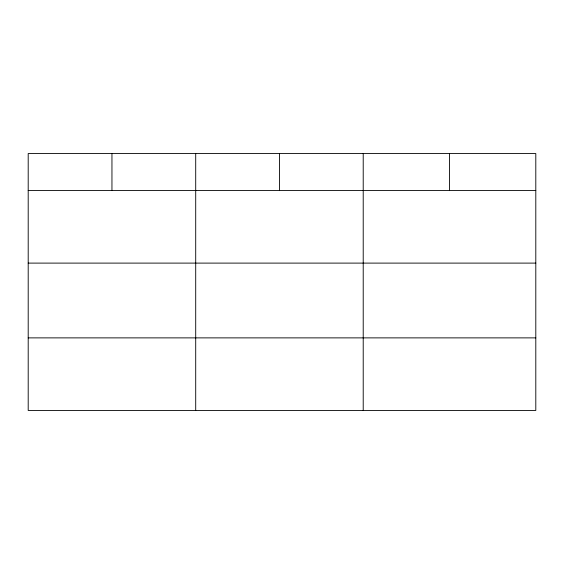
<?xml version="1.0" encoding="UTF-8"?>
<svg xmlns="http://www.w3.org/2000/svg" width="564" height="564" viewBox="0 0 564 564"><rect width="100%" height="100%" fill="white"/><g stroke="black" fill="none" stroke-linecap="round" stroke-linejoin="round"><path stroke-width="0.85" d="M535.8 263.106L535.8 153.549L28.2 153.549L28.2 410.451L535.8 410.451L535.8 263.106L28.2 263.106M28.2 190.533L535.8 190.533M28.2 337.878L535.8 337.878M449.508 153.549L449.508 190.533M363.216 153.549L363.216 410.451M279.462 153.549L279.462 190.533M195.708 153.549L195.708 410.451M111.954 153.549L111.954 190.533"/></g></svg>
